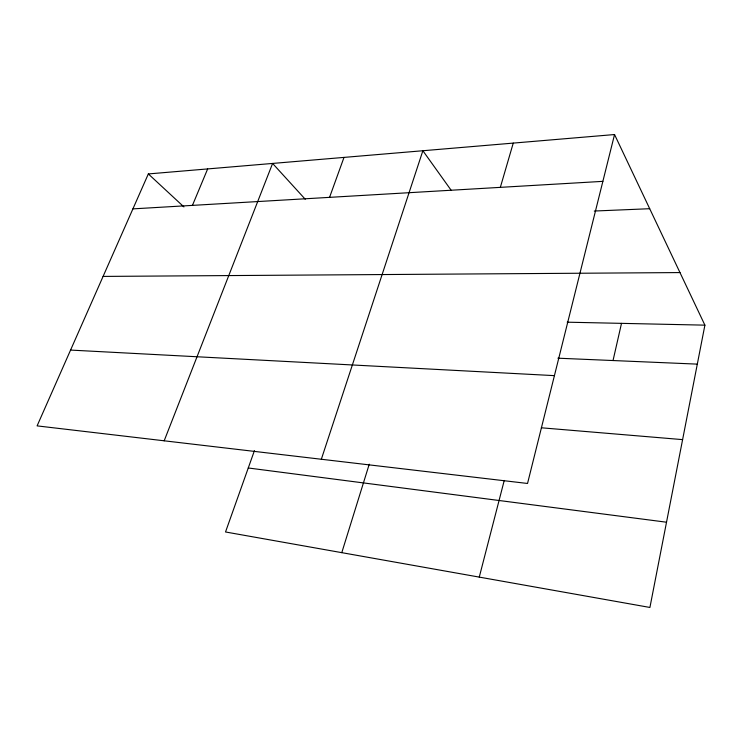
<?xml version="1.0" encoding="UTF-8"?>
<svg xmlns="http://www.w3.org/2000/svg" width="742" height="742" viewBox="0 0 742 742"><rect width="100%" height="100%" fill="white"/><g stroke="black" fill="none" stroke-linecap="round" stroke-linejoin="round"><path stroke-width="1.11" d="M614.543 134.543L527.534 483.469L37.1 425.88L148.335 173.934L614.543 134.543L704.9 325.154L649.918 607.457L225.522 531.977L254.432 450.626M613.031 360.538L621.508 323.354M479.267 577.109L504.245 480.445M500.34 187.355L513.251 143.104M341.784 552.651L369.247 464.195M321.332 459.261L422.875 150.737L451.006 190.054M329.559 197.353L344 157.406M164.177 440.804L272.602 163.435L305.268 199.255M192.438 205.386L207.658 168.926M132.911 208.873L602.866 181.354M594.286 211.034L649.695 208.706M103.092 276.414L679.978 272.574M567.203 322.186L704.9 325.154M557.891 358.191L697.313 364.127M70.564 350.076L554.422 375.637M541.372 427.791L682.603 439.626M248.264 467.979L666.52 522.21M148.335 173.934L183.914 206.916"/></g></svg>
